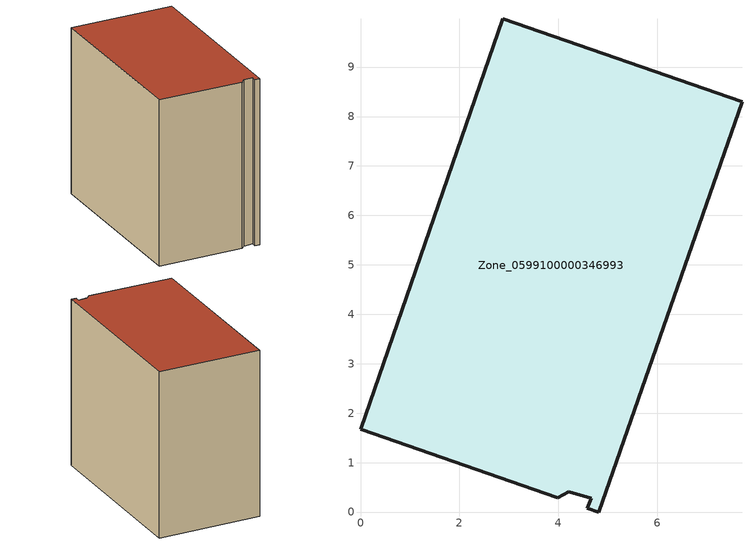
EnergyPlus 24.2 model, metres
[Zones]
Zone_0599100000346993
 floor ground (C_G): 0,1.68 2.88,9.97 7.72,8.3 4.82,0 4.59,0.08 4.66,0.28 4.21,0.41 3.99,0.29 z0
 wall outside (C_F): 2.88,9.97 0,1.68 3.99,0.29 4.21,0.41 4.66,0.28 4.59,0.08 4.82,0 7.72,8.3 2.88,9.97 z0:8.29
 roof outside (C_R): 4.21,0.41 4.66,0.28 4.59,0.08 4.82,0 7.72,8.3 2.88,9.97 0,1.68 3.99,0.29 z8.29
[BUILDING]
Pand.0599100000346993: North Axis=0; Terrain=City; Loads Convergence Tolerance Value=0.04; Temperature Convergence Tolerance Value=0.4; Solar Distribution=FullExterior; Maximum Number of Warmup Days=25; Minimum Number of Warmup Days=1
[Site:Location]
Rotterdam.The.Hague.AP_ZH_NLD Design_Conditions: Latitude=51.96; Longitude=4.45; Time Zone=1; Elevation=-4.5
[SITE:GROUNDTEMPERATURE:BUILDINGSURFACE]
18, 18, 18, 18, 18, 18, 18, 18, 18, 18, 18, 18
[MATERIAL] Thermal Absorptance=0.9; Solar Absorptance=0.7; Visible Absorptance=0.7
Name | Roughness | Thickness | Conductivity | Density | Specific Heat
G.TI.1992-2005 | MediumSmooth | 0.15 | 0.06 | 540 | 1210
F.TI.1992-2005 | Rough | 0.3 | 0.12 | 1920 | 840
R.TI.1992-2005 | MediumRough | 0.2 | 0.08 | 1500 | 1000
[CONSTRUCTION]
C_G: G.TI.1992-2005
C_F: F.TI.1992-2005
C_R: R.TI.1992-2005
[ZONE]
Zone_0599100000346993: Type=1; Multiplier=1; Ceiling Height=Autocalculate; Volume=Autocalculate; Floor Area=autocalculate; Part of Total Floor Area=Yes
[ZONEINFILTRATION:DESIGNFLOWRATE]
Infil_Zone_0599100000346993: Zone or ZoneList or Space or SpaceList=Zone_0599100000346993; Schedule=AlwaysOn; Design Flow Rate Calculation Method=Flow/Area; Flow Rate per Floor Area=0.0015; Constant Term Coefficient=1; Temperature Term Coefficient=0; Velocity Term Coefficient=0; Velocity Squared Term Coefficient=0
[HVACTEMPLATE:ZONE:IDEALLOADSAIRSYSTEM]
Zone_0599100000346993: Maximum Heating Supply Air Temperature=50; Minimum Cooling Supply Air Temperature=13; Maximum Heating Supply Air Humidity Ratio=0.0156; Minimum Cooling Supply Air Humidity Ratio=0.0077; Heating Limit=NoLimit; Cooling Limit=NoLimit; Dehumidification Control Type=ConstantSensibleHeatRatio; Cooling Sensible Heat Ratio=0.7; Dehumidification Setpoint=60; Humidification Control Type=None; Humidification Setpoint=30; Outdoor Air Method=None; Outdoor Air Flow Rate per Person=0.00944; Outdoor Air Flow Rate per Zone Floor Area=0; Outdoor Air Flow Rate per Zone=0; Demand Controlled Ventilation Type=None; Outdoor Air Economizer Type=NoEconomizer; Heat Recovery Type=None; Sensible Heat Recovery Effectiveness=0.7; Latent Heat Recovery Effectiveness=0.65
[ZONECONTROL:THERMOSTAT]
ThermostatControl_Zone_0599100000346993: Zone or ZoneList=Zone_0599100000346993; Control Type Schedule=DualSetpointControlType; Control 1=Thermostat_Zone_0599100000346993; Temperature Difference Between Cutout And Setpoint=0
[THERMOSTATSETPOINT:DUALSETPOINT]
Thermostat_Zone_0599100000346993: Heating Setpoint Temperature Schedule=HeatingSetpoint_Zone_0599100000346993; Cooling Setpoint Temperature Schedule=CoolingSetpoint_Zone_0599100000346993
[SCHEDULE:COMPACT]
HeatingSetpoint_Zone_0599100000346993: Through: 12/31, For: AllDays, Until: 24:00, 21
CoolingSetpoint_Zone_0599100000346993: Through: 12/31, For: AllDays, Until: 24:00, 24
DualSetpointControlType: Through: 12/31, For: AllDays, Until: 24:00, 4
AlwaysOn: Through: 12/31, For: AllDays, Until: 24:00, 1
